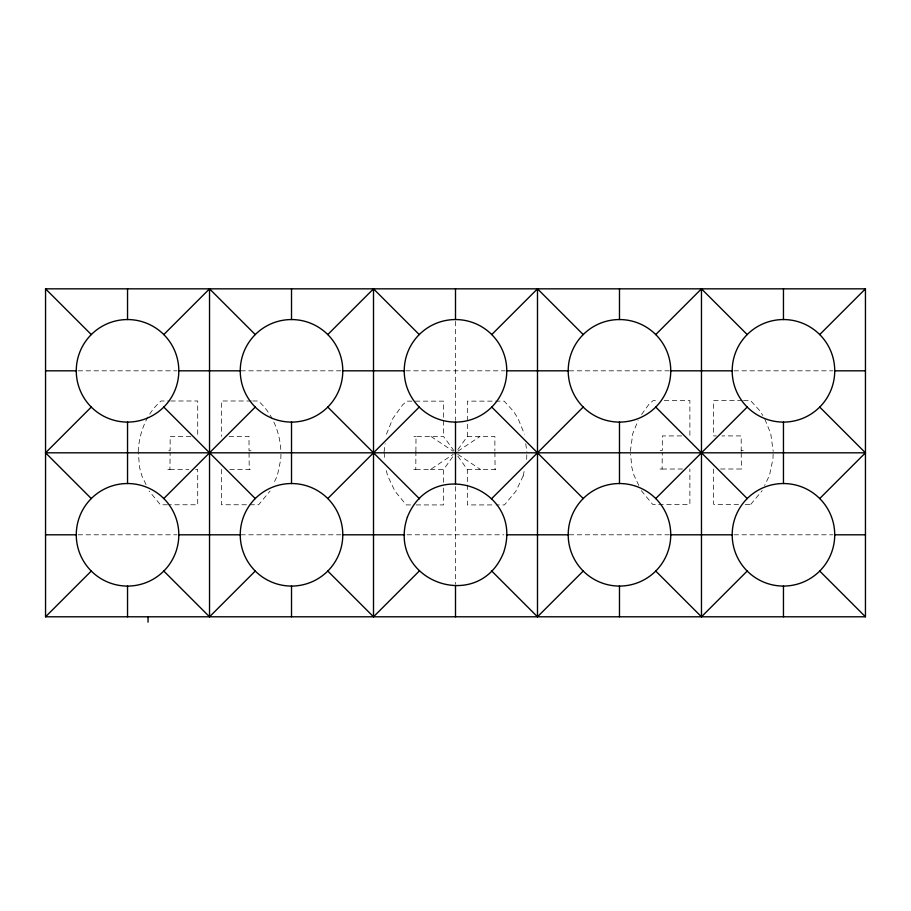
<?xml version="1.0" encoding="UTF-8"?>
<svg xmlns="http://www.w3.org/2000/svg" width="911" height="911" viewBox="0 0 911 911"><rect width="100%" height="100%" fill="white"/><g stroke="black" fill="none" stroke-linecap="round" stroke-linejoin="round"><path stroke-width="0.68" stroke-dasharray="4.55 3.42" d="M455.466 486.611L455.489 584.281M741.201 451.389L741.19 435.925L721.899 435.913M413.708 469.598L415.792 469.609L415.906 451.685M415.906 451.457L416.008 436.528L443.577 436.494L453.906 450.638M167.852 469.438L169.924 469.461L170.118 452.835M660.019 469.017L662.092 469.04L662.286 452.835M221.453 469.404L221.453 504.762L258.622 504.762L270.043 491.04M457.869 456.16L467.32 469.564L467.32 504.922L494.662 504.922M713.62 468.983L713.62 504.341L739.561 504.341M280.952 454.088L280.804 459.224L277.32 475.781L273.676 483.411M526.672 459.383L526.82 454.122M773.12 454.008L772.972 458.802L769.488 475.348L764.636 485.529M138.199 451.788C139.087 432.827 146.42 413.548 161.031 400.988L169.332 400.988M384.066 451.947L385.171 443.748M630.366 451.366L632.781 433.602L638.076 420.54M523.187 475.941L524.634 469.04M386.469 434.183L392.823 418.513L402.685 404.769L406.898 401.147L443.577 401.147L443.577 436.494M523.187 475.929L515.911 491.2L504.478 504.922L496.062 504.922M443.577 482.363L443.577 469.575L454.703 453.929M641.595 414.494L648.996 404.188L653.198 400.555L658.744 400.555M457.869 449.544L467.32 436.494L467.32 401.136L504.204 401.136L513.542 411.351L518.063 418.513L524.417 434.183M750.789 504.341L762.222 490.619M415.792 469.609L430.345 469.586L453.211 454.338M457.834 451.252L479.96 436.506M229.788 469.427L251.311 469.438M467.32 469.564L497.178 469.598M720.567 468.994L743.49 469.017M169.924 469.461L188.862 469.427M662.092 469.04L682.396 469.006M78.061 370.823L177.019 370.823M240.811 370.823L341.762 370.823M405.737 370.823L505.263 370.823M569.238 370.823L670.189 370.823M733.981 370.823L832.939 370.823M664.278 400.555L689.878 400.555L689.878 435.913L687.122 435.913M742.158 400.555L713.62 400.555L713.62 435.913L716.376 435.913M743.547 400.555L750.516 400.555L759.854 410.759L762.86 415.541M170.721 400.988L197.71 400.988L197.71 436.335M251.379 400.988L221.453 400.988L221.453 436.335M252.768 400.988L258.337 400.988C272.4 413.492 279.859 431.848 280.827 450.421M190.82 436.346L170.141 436.358L170.141 450.774L168.068 450.774M681.61 435.913L662.32 435.936L662.32 450.353L660.236 450.353M741.19 450.353L743.274 450.353M251.094 450.774L249.01 450.774L249.022 436.358L228.342 436.346M195.626 469.416L197.71 469.416L197.71 504.774L168.899 504.774M430.334 469.586L443.577 469.575M745.175 504.341L750.789 504.341M167.487 504.774L160.45 504.774L149.108 491.052M410.542 504.922L406.317 504.922L394.975 491.2L387.71 475.941L385.478 467.764M416.168 504.922L443.577 504.922L443.577 488.045M78.061 534.803L177.019 534.803M240.8 534.803L341.739 534.803M407.126 534.803L503.806 534.803M569.227 534.803L670.189 534.803M733.981 534.803L832.939 534.803M467.32 436.494L494.889 436.517L494.878 450.956M413.936 436.517L416.008 436.528M431.04 436.506L453.166 451.252M457.789 454.338L480.655 469.575M641.287 490.619L652.629 504.341L689.878 504.341L689.878 468.994M638.862 485.529L634.01 475.348L631.778 467.184L630.617 454.111M146.079 484.686L141.843 475.781L139.611 467.605L138.29 452.813M764.898 419.231L770.729 433.602L773.2 451.366M525.749 443.748L526.888 451.947M384.146 452.813L384.749 459.611M741.224 452.835L741.406 469.04M494.901 452.289L495.106 469.62M249.045 452.835L249.238 469.461M455.5 321.344L455.5 420.301"/><path stroke-width="1.37" d="M91.282 498.545L45.55 452.813L91.282 407.069M163.798 334.565L209.53 288.833L255.262 334.565M45.55 616.793L865.45 616.793L865.45 288.833L45.55 288.833L45.55 616.793L91.282 571.049A51.267 51.267 0 0 0 177.064 548.069A51.267 51.267 0 0 0 114.274 485.278A51.267 51.267 0 0 0 91.282 571.049M163.798 498.545L255.262 407.069M327.778 334.565L373.51 288.833L419.242 334.565M163.798 571.049L209.53 616.793L255.262 571.049M327.778 498.545L419.242 407.069M491.758 334.565L537.49 288.833L583.222 334.565M327.778 571.049L373.51 616.793L419.527 570.776M491.473 498.829L583.222 407.069A51.267 51.267 0 0 1 606.214 321.298A51.267 51.267 0 0 1 669.004 384.089A51.267 51.267 0 0 1 583.222 407.069M655.738 334.565L701.47 288.833L747.202 334.565M491.473 570.776L537.49 616.793L583.222 571.049A51.267 51.267 0 0 1 606.214 485.278A51.267 51.267 0 0 1 669.004 548.069A51.267 51.267 0 0 1 583.222 571.049M655.738 498.545L747.202 407.069A51.267 51.267 0 0 1 770.194 321.298A51.267 51.267 0 0 1 832.984 384.089A51.267 51.267 0 0 1 747.202 407.069M819.718 334.565L865.45 288.833M655.738 571.049L701.47 616.793L747.202 571.049M819.718 498.545L865.45 452.813L819.718 407.069M45.55 370.823L76.273 370.823M178.807 370.823A51.267 51.267 0 0 0 101.907 326.423A51.267 51.267 0 0 0 101.907 415.222A51.267 51.267 0 0 0 178.807 370.823L240.253 370.823M342.787 370.823A51.267 51.267 0 0 0 265.887 326.423A51.267 51.267 0 0 0 265.887 415.222A51.267 51.267 0 0 0 342.787 370.823L404.233 370.823M506.767 370.823A51.267 51.267 0 0 0 429.867 326.423A51.267 51.267 0 0 0 429.867 415.222A51.267 51.267 0 0 0 506.767 370.823L568.213 370.823M670.747 370.823L732.193 370.823M834.727 370.823L865.45 370.823M45.55 452.813L865.45 452.813M45.55 534.803L76.273 534.803M178.807 534.803L240.253 534.803M342.787 534.803A51.267 51.267 0 0 0 265.887 490.403A51.267 51.267 0 0 0 265.887 579.202A51.267 51.267 0 0 0 342.787 534.803L404.621 534.803M506.379 534.803L568.213 534.803M670.747 534.803L732.193 534.803M834.727 534.803A51.267 51.267 0 0 1 757.827 579.202A51.267 51.267 0 0 1 757.827 490.403A51.267 51.267 0 0 1 834.727 534.803L865.45 534.803M655.738 407.069L747.202 498.545M819.718 571.049L865.45 616.793M491.758 407.069L583.222 498.545M327.778 407.069L419.527 498.829M45.55 288.833L91.282 334.565M163.798 407.069L255.262 498.545M783.46 288.833L783.46 319.545M783.46 422.089L783.46 483.525M783.46 586.069L783.46 616.793M701.47 288.833L701.47 616.793M619.48 288.833L619.48 319.545M619.48 422.089L619.48 483.525M619.48 586.069L619.48 616.793M537.49 288.833L537.49 616.793M455.5 288.833L455.5 319.545M455.5 422.089L455.5 483.923M455.5 585.671L455.5 616.793M373.51 288.833L373.51 616.793M291.52 288.833L291.52 319.545M291.52 422.089L291.52 483.525M291.52 586.069L291.52 616.793M209.53 288.833L209.53 616.793M148.037 616.793L148.037 622.167M127.54 288.833L127.54 319.545M127.54 422.089L127.54 483.525M127.54 586.069L127.54 616.793M407.365 517.152C385.922 580.899 478.776 614.959 503.635 552.453C525.078 488.695 432.224 454.646 407.365 517.152"/></g></svg>
